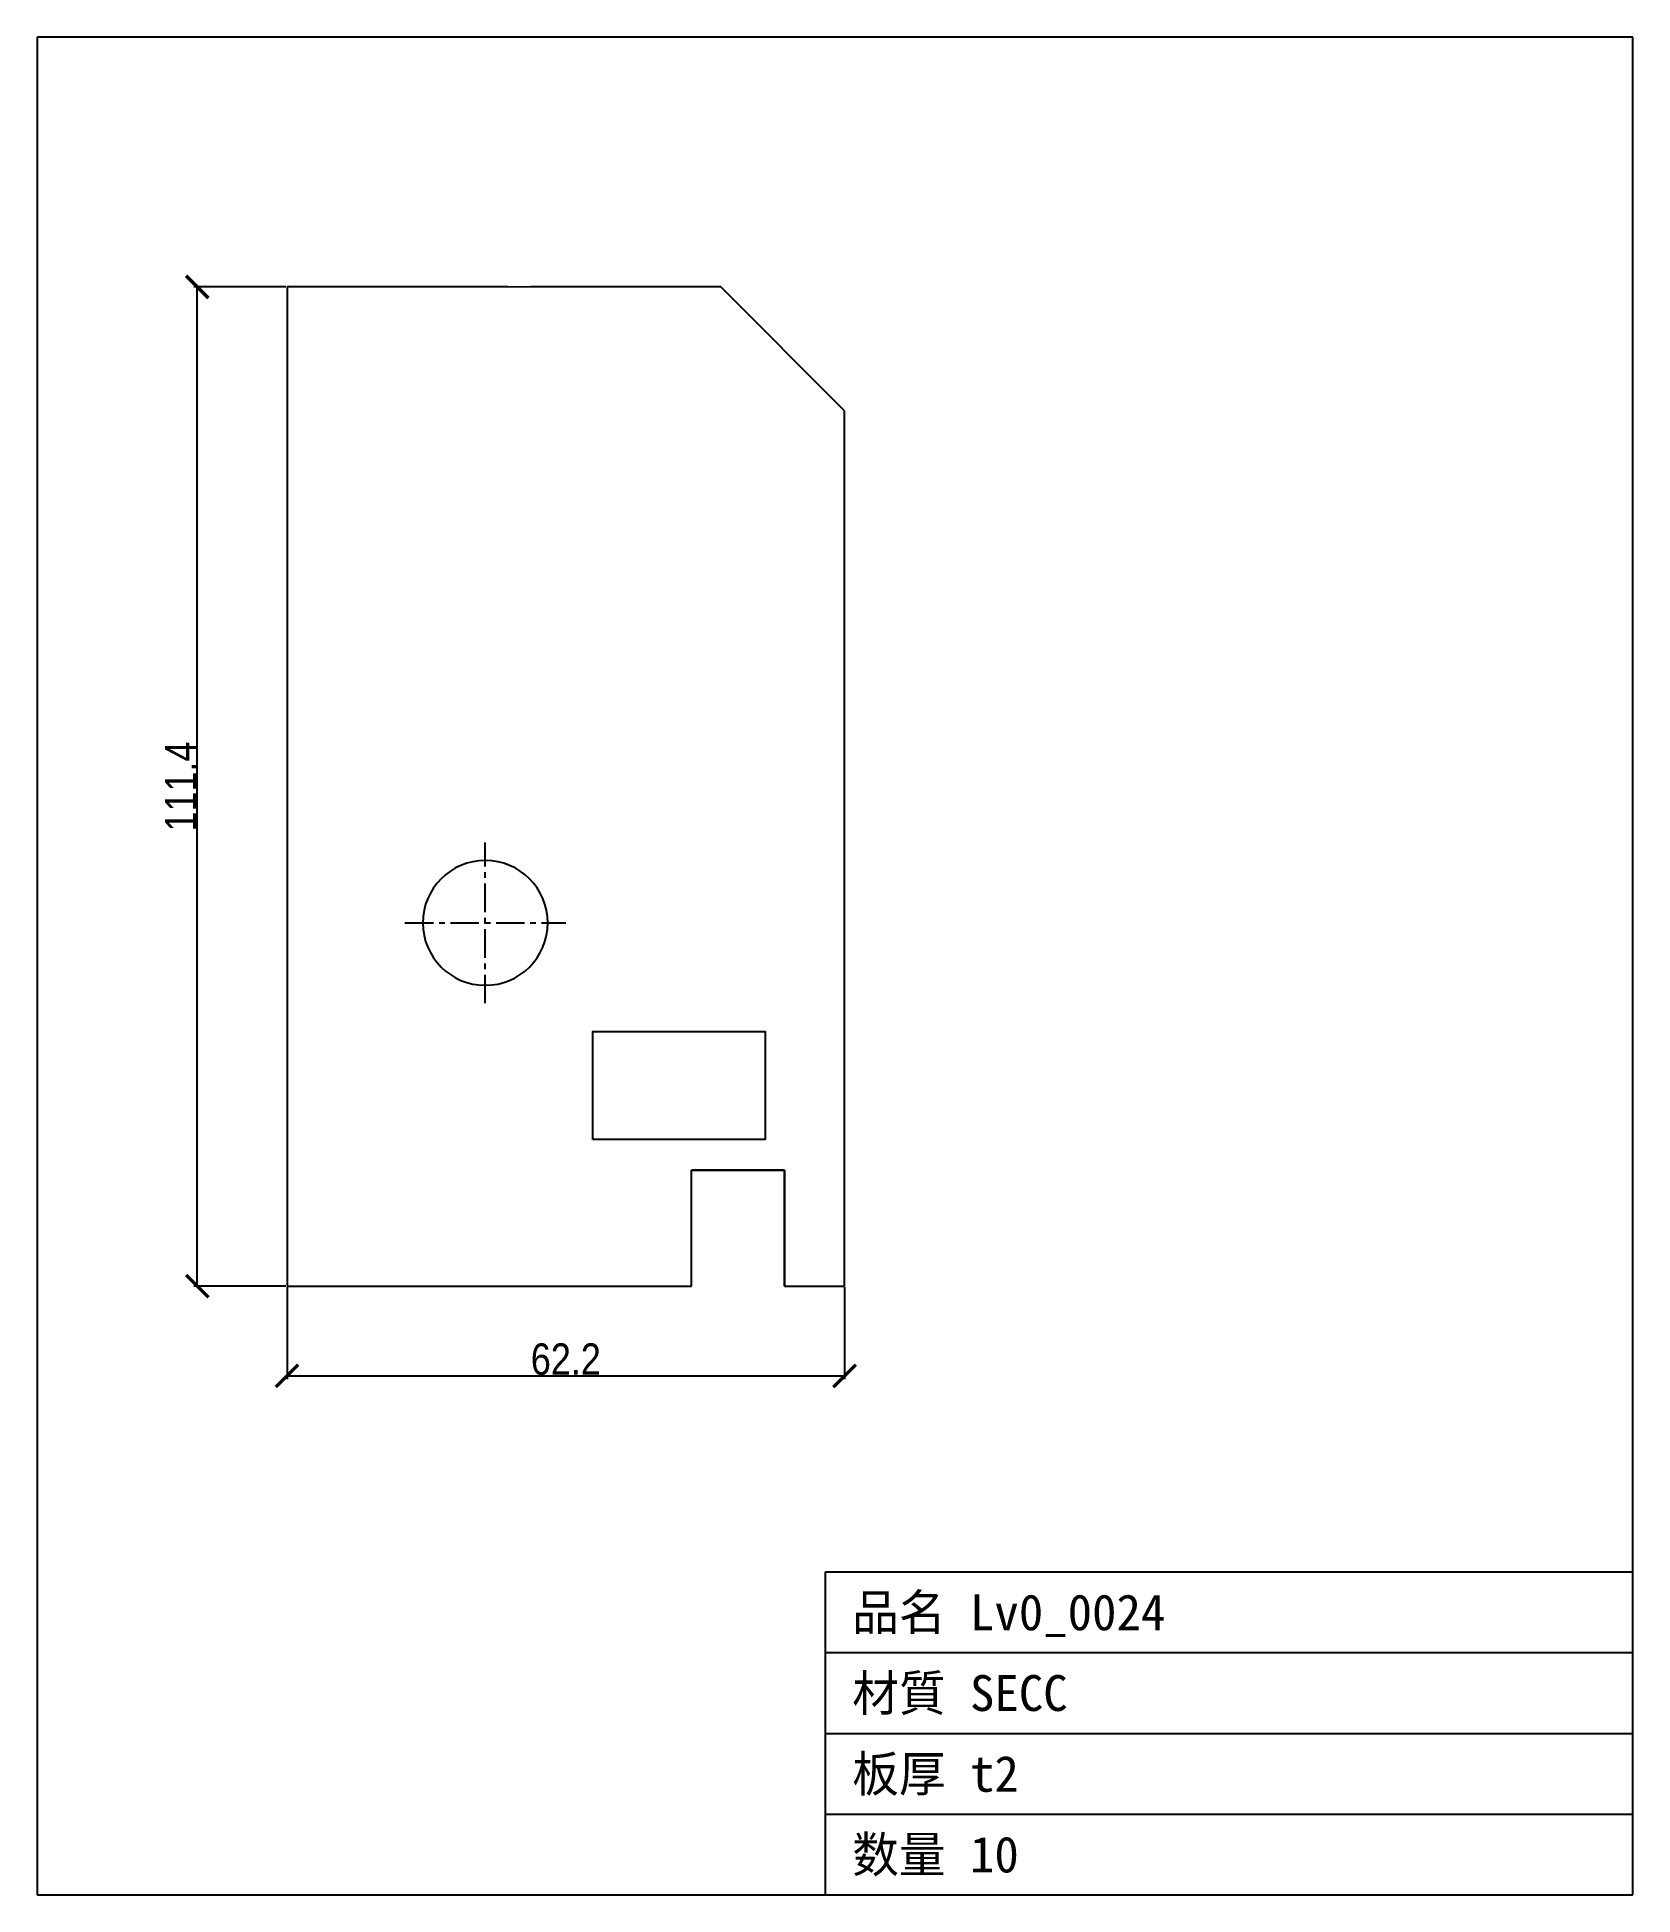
# Model space of a CAD drawing. Header units: millimetres. Extents: x -28 to 150, y -68 to 139.
import ezdxf

# ---------------------------------------------------------------- set-up
doc = ezdxf.new("R2010")
doc.units = ezdxf.units.MM
doc.linetypes.add('CENTER', pattern=[5.08, 3.175, -0.635, 0.635, -0.635])
for name, color, linetype in [('12', 7, 'Continuous'), ('16', 7, 'Continuous'), ('3', 7, 'Continuous'), ('4', 7, 'Continuous'), ('6', 7, 'Continuous')]:
    doc.layers.add(name, color=color, linetype=linetype)
doc.styles.add('OpenSansCondensed-Light', font='OpenSansCondensed-Light.ttf')
doc.dimstyles.new('EZDXF', dxfattribs={"dimtxt": 0.25, "dimasz": 0.175, "dimexe": 0.375, "dimexo": 0.125, "dimgap": 0.1, "dimtad": 1, "dimlfac": 100, "dimzin": 12, "dimdsep": 46, "dimtxsty": 'OpenSansCondensed-Light', "dimblk": 'ARCHTICK', "dimcen": 2.5, "dimazin": 3, "dimtfac": 0.5, "dimtmove": 2, "dimatfit": 3})

# ---------------------------------------------------------------- blocks, each defined once
blk = doc.blocks.new('_ARCHTICK')
at = {"color": 0, "linetype": 'BYBLOCK', "const_width": 0.15}
blk.add_lwpolyline([(-0.5, -0.5), (0.5, 0.5)], dxfattribs=at)

msp = doc.modelspace()

# ---------------------------------------------------------------- linework, layer by layer
at = {"layer": '16', "color": 1, "linetype": 'CENTER'}
for p, q in [((22.1, 31.54), (22.1, 49.46)), ((13.14, 40.5), (31.06, 40.5))]:
    msp.add_line(p, q, dxfattribs=at)
at = {"layer": '4', "color": 7, "linetype": 'CONTINUOUS'}
for p, q in [((150, 139.23), (-27.85, 139.23)), ((-27.85, 139.23), (-27.85, -67.85)), ((150, -67.85), (150, 139.23)), ((60, -67.85), (60, -31.85)), ((60, -31.85), (150, -31.85)), ((60, -40.85), (150, -40.85)), ((60, -49.85), (150, -49.85)), ((60, -58.85), (150, -58.85)), ((-27.85, -67.85), (150, -67.85))]:
    msp.add_line(p, q, dxfattribs=at)
at = {"layer": '6', "color": 7, "linetype": 'CONTINUOUS'}
for p, q in [((24.6, 111.39), (0, 111.39)), ((0, 111.39), (0, 0)), ((27.16, 111.39), (24.6, 111.38)), ((48.35, 111.39), (27.16, 111.39)), ((62.15, 97.58), (48.35, 111.39)), ((62.15, 0), (62.15, 97.58)), ((45.07, 0), (45.07, 12.95)), ((45.07, 12.95), (48.93, 12.95)), ((55.45, 12.95), (45.07, 12.95)), ((48.93, 12.95), (55.45, 12.95)), ((55.45, 12.95), (55.45, 0)), ((55.45, 0), (55.45, 12.95)), ((0, 0), (45.07, 0)), ((55.45, 0), (57.48, 0)), ((57.48, 0), (58.84, 0)), ((58.84, 0), (59.4, 0)), ((59.39, 0), (62.15, 0))]:
    msp.add_line(p, q, dxfattribs=at)
msp.add_lwpolyline([(34.07, 16.35), (34.07, 28.4), (53.3, 28.4), (53.3, 16.35)], close=True, dxfattribs=at)
for start, end in [(0, 180), (180, 0)]:
    msp.add_arc((22.1, 40.5), 6.96, start, end, dxfattribs=at)

# ---------------------------------------------------------------- texts
at = {"layer": '12', "color": 2}
for s, p in [('品名 Lv0_0024', (63, -38.35)), ('材質 SECC', (63, -47.35)), ('板厚 t2', (63, -56.35)), ('数量 10', (63, -65.35))]:
    msp.add_text(s, height=4, dxfattribs=at).set_placement(p)

# ---------------------------------------------------------------- dimensions: what is measured, and where the dimension line sits
at = {"layer": '3', "color": 2}
msp.add_linear_dim(base=(-10, 0), p1=(0, 0), p2=(0, 111.39), angle=90, dimstyle='EZDXF', override={"dimtxt": 3.5, "dimasz": 2.5, "dimdec": 1, "dimlfac": 1}, dxfattribs=at).render()
msp.add_linear_dim(base=(0, -10), p1=(0, 0), p2=(62.1517, 0), dimstyle='EZDXF', override={"dimtxt": 3.5, "dimasz": 2.5, "dimdec": 1, "dimlfac": 1}, dxfattribs=at).render()

doc.saveas('drawing.dxf')
